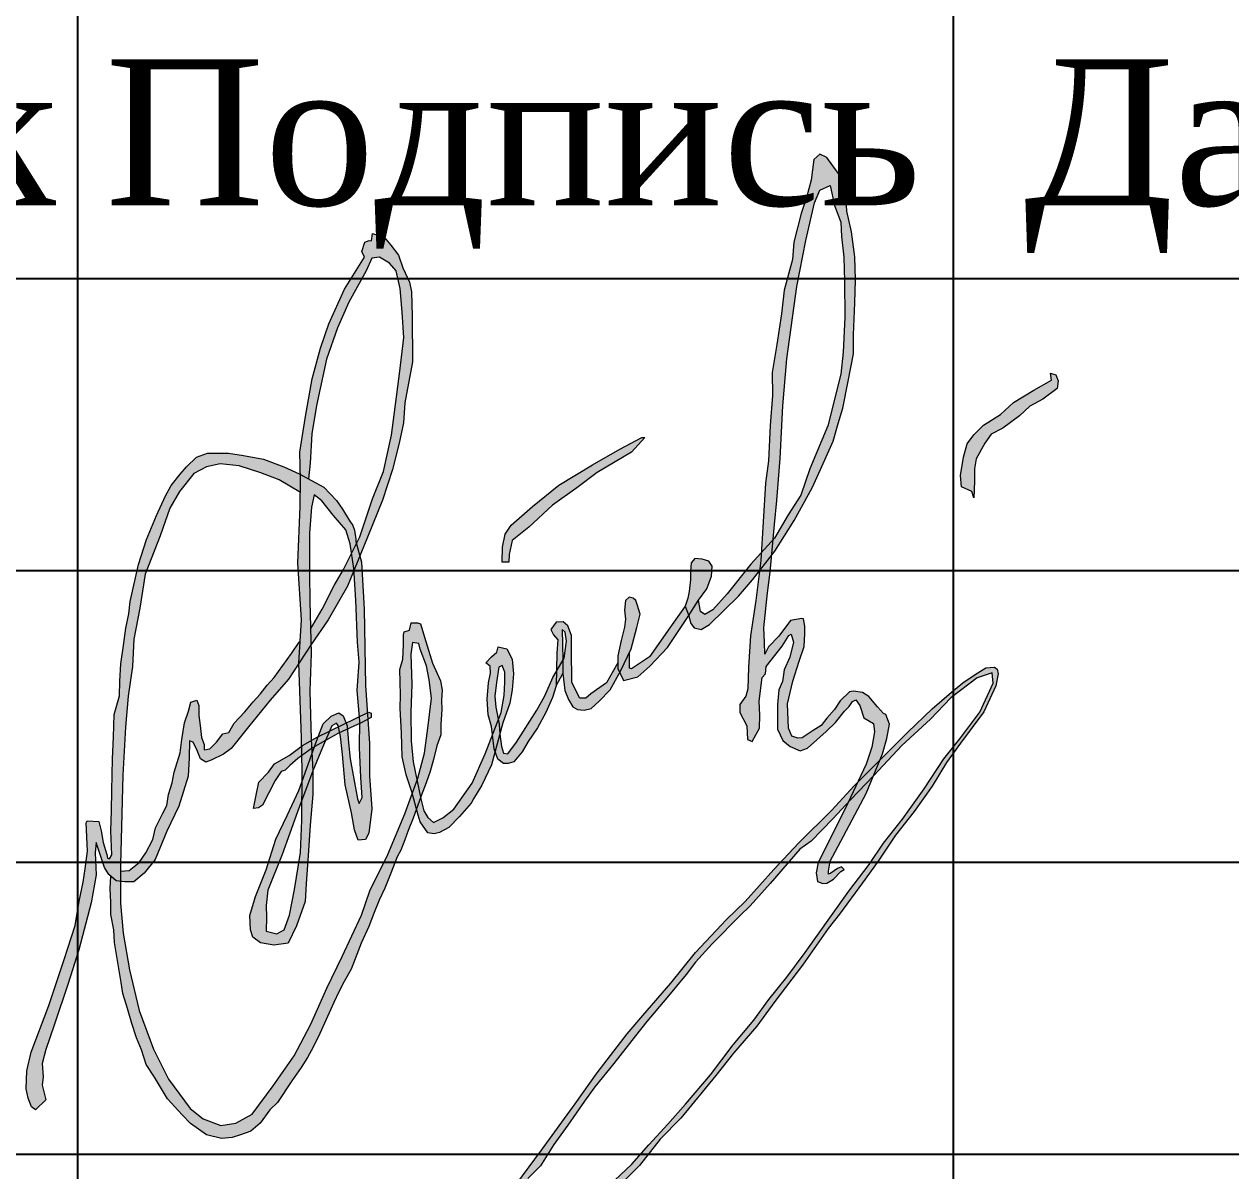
# Model space of a CAD drawing. Header units: millimetres. Extents: x 41890028 to 44740435, y 21258419 to 23626306.
# Drawn here: x 42896714 to 42907049, y 21268277 to 21278097 of the extents above; entities that cross this region are included whole.
import ezdxf
from ezdxf.enums import TextEntityAlignment as Align

# ---------------------------------------------------------------- set-up
doc = ezdxf.new("R2010")
doc.units = ezdxf.units.MM
doc.layers.add('ГЛ_Штамп', color=7, linetype='Continuous')
doc.layers.add('ГЛ_Штамп_Текст', color=7, linetype='Continuous')
doc.styles.add('ГеологияШтамп', font='times.ttf')

# ---------------------------------------------------------------- blocks, each defined once
blk = doc.blocks.new('ГЛ_форма3')
at = {"layer": 'ГЛ_Штамп'}
for p, q in [((-145, 55), (-145, 0)), ((-130, 55), (-130, 0)), ((-185, 30), (0, 30)), ((-185, 25), (-120, 25)), ((-185, 20), (-120, 20)), ((-185, 15), (-120, 15))]:
    blk.add_line(p, q, dxfattribs=at)
at = {"layer": 'ГЛ_Штамп_Текст', "style": 'ГеологияШтамп', "oblique": 0.8}
blk.add_text('№док', height=2.5, dxfattribs=at).set_placement((-149.993, 32.5), align=Align.MIDDLE_CENTER)
at = {"layer": 'ГЛ_Штамп_Текст', "style": 'ГеологияШтамп'}
for s, p in [('Подпись', (-137.537, 32.5)), ('Дата', (-125, 32.5))]:
    blk.add_text(s, height=2.5, dxfattribs=at).set_placement(p, align=Align.MIDDLE_CENTER)
at = {"layer": 'ГЛ_Штамп_Текст', "style": 'ГеологияШтамп', "flags": 8}
for tag, height, p in [('Проект', 4, (-60, 50)), ('НаимПроекта1', 3, (-60, 41)), ('НаимПроекта2', 3, (-60, 35)), ('Альбом1', 2.8, (-85.109, 27.5)), ('Альбом2', 2.8, (-85.109, 22.5)), ('СТ', 3, (-42.5, 20.252)), ('Лист', 3, (-27.5, 20.252)), ('Лис-в', 3, (-10, 20.252)), ('Альбом3', 2.8, (-85.109, 17.5)), ('НаимЛист1', 2.8, (-85.109, 12.5)), ('НаимЛист2', 2.8, (-85.109, 7.5)), ('НаимЛист3', 2.8, (-85.109, 2.5))]:
    blk.add_attdef(tag, text='', height=height, dxfattribs=at).set_placement(p, align=Align.MIDDLE_CENTER)
at = {"layer": 'ГЛ_Штамп_Текст', "style": 'ГеологияШтамп', "width": 0.9, "flags": 8}
for tag, p in [('Надпись1', (-184.365, 22.5)), ('ФИО_1', (-164.87, 22.5)), ('Надпись2', (-184.365, 17.5)), ('ФИО_2', (-164.87, 17.5)), ('Надпись3', (-184.365, 12.5)), ('ФИО_3', (-164.87, 12.5)), ('Надпись4', (-184.365, 7.5)), ('ФИО_4', (-164.87, 7.5)), ('Надпись5', (-184.365, 2.5)), ('ФИО_5', (-164.87, 2.5))]:
    blk.add_attdef(tag, text='', height=2.5, dxfattribs=at).set_placement(p, align=Align.MIDDLE_LEFT)

msp = doc.modelspace()

# ---------------------------------------------------------------- hatches: boundary and pattern name
at = {"lineweight": 0, "ltscale": 10}
h = msp.add_hatch(color=164, dxfattribs=at)
h.dxf.hatch_style = 1
h.paths.add_polyline_path([(42897090.08, 21269883.032), (42897183.35, 21270171.263), (42897288.466, 21270571.554), (42897332.192, 21270813.203), (42897323.448, 21270999.534), (42897332.192, 21271089.79), (42897372.997, 21270961.687), (42897402.144, 21270874.343), (42897440.035, 21270816.115), (42897501.244, 21270760.799), (42897539.287, 21270756.414), (42897539.316, 21270904.673), (42897545.338, 21271115.272), (42897560.507, 21271664.539), (42897581.593, 21272076.708), (42897605.688, 21272341.458), (42897641.937, 21272595.762), (42897653.987, 21272830.427), (42897705.19, 21273095.178), (42897751.597, 21273385.886), (42897877.782, 21273715.102), (42897960.848, 21273950.799), (42898045, 21274094.893), (42898168.223, 21274247.993), (42898276.417, 21274305.031), (42898393.629, 21274332.049), (42898555.917, 21274314.036), (42898742.253, 21274253.998), (42898898.53, 21274193.957), (42899080.787, 21274085.711), (42899082.185, 21274196.011), (42899081.17, 21274237.942), (42899068.067, 21274244.9), (42898937.806, 21274306.126), (42898764.794, 21274370.63), (42898592.056, 21274404.485), (42898463.05, 21274424.141), (42898283.519, 21274421.835), (42898190.594, 21274390.167), (42898104.228, 21274306.08), (42898050.607, 21274243.384), (42897973.844, 21274147.54), (42897924.995, 21274056.927), (42897848.092, 21273888.968), (42897762.608, 21273685.084), (42897692.696, 21273468.38), (42897621.611, 21273153.151), (42897609.689, 21273047.066), (42897583.638, 21272924.193), (42897565.215, 21272775.888), (42897541.366, 21272618.43), (42897533.773, 21272469.744), (42897530.519, 21272346.339), (42897484.614, 21272186.437), (42897479.433, 21271991.668), (42897471.554, 21271805.735), (42897464.725, 21271532.204), (42897461.279, 21271363.655), (42897456.057, 21271189.429), (42897464.667, 21270984.766), (42897444.001, 21270948.651), (42897426.782, 21270955.528), (42897421.618, 21270986.488), (42897390.626, 21271087.958), (42897373.406, 21271189.429), (42897352.747, 21271268.544), (42897254.599, 21271275.424), (42897244.272, 21271256.504), (42897256.959, 21271016.081), (42897237.771, 21270862.727), (42897218.577, 21270750.449), (42897185.552, 21270585.378), (42897149.91, 21270377.254), (42897056.57, 21270088.63), (42896924.772, 21269693.129), (42896773.985, 21269293.315), (42896738.349, 21269134.484), (42896730.119, 21268978.393), (42896749.312, 21268898.977), (42896776.73, 21268825.037), (42896812.367, 21268800.392), (42896900.099, 21268885.285), (42896868.207, 21269010.764), (42896876.951, 21269083.55), (42896868.207, 21269197.095), (42896900.269, 21269316.465), (42896970.572, 21269524.927)])
h.paths.add_polyline_path([(42897617.563, 21269997.58), (42897563.346, 21270313.477), (42897539.252, 21270569.203), (42897539.287, 21270756.414), (42897501.244, 21270760.799), (42897455.646, 21270802.007), (42897449.895, 21270694.718), (42897455.684, 21270575.243), (42897455.684, 21270473.109), (42897480.783, 21270340.948), (42897488.499, 21270233.034), (42897507.792, 21270113.559), (42897544.514, 21269891.049), (42897558.019, 21269794.696), (42897600.466, 21269667.511), (42897635.191, 21269538.4), (42897675.932, 21269416.106), (42897718.374, 21269313.975), (42897758.887, 21269188.717), (42897830.271, 21269080.803), (42897942.91, 21268893.457), (42898068.311, 21268756.636), (42898137.762, 21268681.482), (42898274.74, 21268585.131), (42898403.997, 21268554.298), (42898496.601, 21268562.005), (42898567.985, 21268587.058), (42898654.801, 21268615.962), (42898735.828, 21268685.336), (42898816.855, 21268800.959), (42898882.45, 21268862.624), (42899006.263, 21269048.582), (42899085.363, 21269162.279), (42899139.381, 21269248.994), (42899189.538, 21269335.711), (42899247.417, 21269453.261), (42899367.24, 21269718.569), (42899407.76, 21269809.139), (42899455.989, 21269897.783), (42899515.796, 21270003.771), (42899548.594, 21270092.415), (42899600.684, 21270227.306), (42899664.656, 21270371.212), (42899710.958, 21270488.762), (42899753.399, 21270594.75), (42899803.562, 21270696.881), (42899855.652, 21270827.921), (42899907.941, 21270967.742), (42899938.806, 21271023.626), (42899973.537, 21271112.27), (42900002.473, 21271191.277), (42900046.848, 21271297.265), (42900074.4, 21271373.869), (42900038.773, 21271509.793), (42899974.769, 21271335.276), (42899829.852, 21270987.458), (42899673.23, 21270674.568), (42899603.955, 21270466.981), (42899437.964, 21270113.356), (42899305.436, 21269842.589), (42899169.894, 21269532.708), (42899027.618, 21269263.168), (42898846.901, 21269004.435), (42898666.179, 21268763.752), (42898527.629, 21268685.529), (42898398.115, 21268664.47), (42898247.515, 21268721.632), (42898136.074, 21268811.888), (42897949.002, 21269063.078), (42897822.496, 21269318.804), (42897699.005, 21269649.743)])
h.paths.add_polyline_path([(42898119.573, 21271656.307), (42898128.317, 21271813.524), (42898131.231, 21271959.094), (42898160.378, 21271947.449), (42898195.354, 21271877.575), (42898224.501, 21271804.789), (42898271.136, 21271775.675), (42898314.857, 21271793.142), (42898422.706, 21271845.549), (42898487.343, 21271893.402), (42898635.998, 21272079.732), (42898819.629, 21272306.823), (42898977.023, 21272487.333), (42899067.853, 21272626.009), (42899078.134, 21272813.566), (42899070.269, 21272804.286), (42899003.956, 21272706.874), (42898855.137, 21272503.336), (42898794.671, 21272435.15), (42898734.21, 21272359.168), (42898675.694, 21272292.928), (42898603.528, 21272207.205), (42898511.858, 21272111.743), (42898466.993, 21272031.865), (42898416.281, 21272020.176), (42898361.673, 21271948.091), (42898303.157, 21271891.594), (42898254.396, 21271883.801), (42898254.396, 21271928.611), (42898232.942, 21271989.004), (42898221.236, 21272092.261), (42898211.487, 21272176.036), (42898211.487, 21272263.704), (42898191.978, 21272306.566), (42898141.266, 21272290.98), (42898121.687, 21272212.539), (42898088.527, 21272115.13), (42898065.122, 21271970.959), (42898049.521, 21271856.015), (42897999.591, 21271692.105), (42897982.518, 21271599.519), (42897949.592, 21271500.843), (42897935.848, 21271405.532), (42897900.813, 21271341.381), (42897838.536, 21271215.024), (42897817.128, 21271115.88), (42897756.796, 21270999.243), (42897698.409, 21270917.595), (42897612.06, 21270849.543), (42897539.304, 21270843.339), (42897539.287, 21270756.414), (42897577.032, 21270752.064), (42897652.813, 21270752.064), (42897743.169, 21270827.762), (42897836.439, 21270944.218), (42897935.941, 21271187.567), (42898037.955, 21271400.102)], flags=17)
h.paths.add_polyline_path([(42899158.983, 21273382.7), (42899158.983, 21273596.023), (42899158.983, 21273738.24), (42899173.814, 21273960.452), (42899197.54, 21274067.112), (42899262.796, 21274013.782), (42899360.681, 21273892.306), (42899470.434, 21273767.866), (42899506.024, 21273646.391), (42899518.726, 21273564.512), (42899560.556, 21273647.186), (42899555.247, 21273667.001), (42899554.137, 21273688.069), (42899541.929, 21273763.474), (42899529.715, 21273804.501), (42899498.547, 21273849.242), (42899440.82, 21273944.606), (42899387.883, 21274016.491), (42899281.593, 21274131.506), (42899081.17, 21274237.942), (42899082.185, 21274196.011), (42899079.27, 21273966.008), (42899058.938, 21273481.288), (42899088.084, 21272995.081), (42899067.853, 21272626.009), (42899169.373, 21272781.007), (42899161.945, 21273154.563)])
h.paths.add_polyline_path([(42899855.197, 21276202.863), (42899796.903, 21276272.737), (42899697.804, 21276304.763), (42899689.059, 21276240.712), (42899668.657, 21276243.621), (42899630.766, 21276229.065), (42899607.448, 21276150.456), (42899627.851, 21276100.963), (42899458.793, 21275827.288), (42899324.332, 21275531.856), (42899251.465, 21275322.232), (42899181.512, 21275060.204), (42899123.148, 21274736.08), (42899076.513, 21274430.379), (42899081.17, 21274237.942), (42899148.44, 21274202.218), (42899163.89, 21274336.735), (42899178.919, 21274588.9), (42899217.99, 21274832.059), (42899302.323, 21275226.732), (42899398.496, 21275496.911), (42899494.669, 21275716.054), (42899641.934, 21275983.229), (42899693.026, 21276094.3), (42899756.138, 21276100.305), (42899843.298, 21276049.271), (42899900.401, 21275983.229), (42899933.455, 21275833.13), (42899951.352, 21275630.935), (42899966.381, 21275414.794), (42899930.319, 21275126.606), (42899885.097, 21274773.604), (42899861.055, 21274578.477), (42899791.932, 21274266.274), (42899698.761, 21274032.119), (42899590.351, 21273706.076), (42899560.556, 21273647.186), (42899588.587, 21273542.576), (42899653.879, 21273704.902), (42899782.125, 21274019.335), (42899869.566, 21274284.275), (42899925.091, 21274509.907), (42899962.982, 21274681.679), (42899974.641, 21274853.454), (42900038.828, 21275204.243), (42900035.913, 21275597.285), (42900030.084, 21275803.997), (42900015.51, 21275888.428), (42899957.217, 21276010.709), (42899919.326, 21276118.43)])
h.paths.add_polyline_path([(42899539.503, 21273420.546), (42899538.658, 21273436.03), (42899518.726, 21273564.512), (42899449.097, 21273426.892), (42899367.953, 21273288.801), (42899265.77, 21273087.671), (42899166.682, 21272916.322), (42899169.373, 21272781.007), (42899172.646, 21272786.003), (42899318.386, 21272995.627), (42899484.523, 21273283.857)], flags=17)
h.paths.add_polyline_path([(42899560.556, 21273647.186), (42899518.726, 21273564.512), (42899538.658, 21273436.03), (42899539.503, 21273420.546), (42899588.587, 21273542.576)])
h.paths.add_polyline_path([(42899627.162, 21273086.283), (42899603.137, 21273488.273), (42899588.587, 21273542.576), (42899539.503, 21273420.546), (42899553.442, 21273165.124), (42899568.167, 21272805.581), (42899583.003, 21272633.737), (42899565.206, 21272390.786), (42899585.442, 21272167.016), (42899653.526, 21272200.049), (42899638.096, 21272433.659)])
h.paths.add_polyline_path([(42899161.915, 21272388.711), (42899170.811, 21272708.698), (42899169.373, 21272781.007), (42899067.853, 21272626.009), (42899067.734, 21272623.851), (42899088.254, 21271987.783), (42899089.744, 21271913.357), (42899096.788, 21271918.633), (42899171.432, 21271961.505), (42899170.782, 21271972.638)])
h.paths.add_polyline_path([(42899057.588, 21271808.912), (42899091.342, 21271833.53), (42899089.744, 21271913.357), (42898982.764, 21271833.216), (42898859.238, 21271763.616), (42898805.395, 21271690.851), (42898723.531, 21271604.699), (42898704.041, 21271507.358), (42898678.702, 21271380.81), (42898721.324, 21271384.9), (42898755.144, 21271408.744), (42898864.641, 21271620.154), (42898916.357, 21271697.645), (42898950.177, 21271709.566), (42898989.961, 21271749.305)])
h.paths.add_polyline_path([(42899175.326, 21271894.782), (42899171.432, 21271961.505), (42899096.788, 21271918.633), (42899089.744, 21271913.357), (42899091.342, 21271833.53)])
h.paths.add_polyline_path([(42899218.054, 21271957.517), (42899232.632, 21271995.838), (42899223.48, 21271991.398), (42899171.432, 21271961.505), (42899175.326, 21271894.782), (42899182.908, 21271900.312), (42899201.151, 21271910.562)])
h.paths.add_polyline_path([(42899330.575, 21272043.359), (42899232.632, 21271995.838), (42899218.054, 21271957.517), (42899201.151, 21271910.562), (42899296.317, 21271964.031)])
h.paths.add_polyline_path([(42899350.155, 21272088.698), (42899388.35, 21272112.313), (42899404.717, 21272092.332), (42899406.966, 21272080.423), (42899470.251, 21272111.128), (42899446.451, 21272173.803), (42899407.888, 21272200.468), (42899342.632, 21272170.839), (42899274.408, 21272105.658), (42899232.632, 21271995.838), (42899330.575, 21272043.359)])
h.paths.add_polyline_path([(42899479.079, 21272087.88), (42899470.251, 21272111.128), (42899406.966, 21272080.423), (42899416.432, 21272030.3), (42899481.403, 21272059.437)])
h.paths.add_polyline_path([(42899588.616, 21272107.518), (42899588.897, 21272128.808), (42899585.442, 21272167.016), (42899470.251, 21272111.128), (42899479.079, 21272087.88), (42899481.403, 21272059.437)])
h.paths.add_polyline_path([(42899653.526, 21272200.049), (42899585.442, 21272167.016), (42899588.897, 21272128.808), (42899588.616, 21272107.518), (42899600.643, 21272112.912), (42899657.283, 21272143.172)])
h.paths.add_polyline_path([(42899686.18, 21272196.362), (42899662.307, 21272204.31), (42899653.526, 21272200.049), (42899657.283, 21272143.172), (42899686.18, 21272158.611)])
h.paths.add_polyline_path([(42899416.432, 21272030.3), (42899406.966, 21272080.423), (42899330.575, 21272043.359), (42899296.317, 21271964.031), (42899405.698, 21272025.486)])
h.paths.add_polyline_path([(42899178.136, 21271846.626), (42899175.326, 21271894.782), (42899091.342, 21271833.53), (42899094.083, 21271696.638), (42899093.488, 21271611.478)])
h.paths.add_polyline_path([(42899186.483, 21271703.594), (42899178.136, 21271846.626), (42899093.488, 21271611.478), (42899092.361, 21271450.197)])
h.paths.add_polyline_path([(42899270.139, 21271903.412), (42899296.317, 21271964.031), (42899201.151, 21271910.562), (42899178.136, 21271846.626), (42899186.483, 21271703.594)])
h.paths.add_polyline_path([(42899690.981, 21271378.583), (42899670.818, 21271660.278), (42899670.876, 21271937.36), (42899657.283, 21272143.172), (42899600.643, 21272112.912), (42899588.616, 21272107.518), (42899585.93, 21271903.634), (42899597.799, 21271645.87), (42899609.662, 21271474.026), (42899582.968, 21271423.658), (42899568.132, 21271462.174), (42899505.773, 21271806.413), (42899490.942, 21271942.704), (42899481.403, 21272059.437), (42899416.432, 21272030.3), (42899422.9, 21271996.055), (42899440.703, 21271844.083), (42899463.717, 21271582.598), (42899518.378, 21271344.101), (42899544.265, 21271197.556), (42899575.912, 21271108.478), (42899636.321, 21271114.225), (42899665.088, 21271168.821)])
h.paths.add_polyline_path([(42899128.283, 21270734.088), (42899146.039, 21270976.51), (42899163.802, 21271236.669), (42899187.073, 21271500.707), (42899186.483, 21271703.594), (42899092.361, 21271450.197), (42899091.145, 21271276.132), (42899079.486, 21271002.457), (42899029.931, 21270688.024), (42898986.211, 21270466.757), (42898939.576, 21270341.566), (42898878.367, 21270306.629), (42898788.006, 21270329.919), (42898790.921, 21270449.287), (42898788.006, 21270548.275), (42898799.67, 21270682.201), (42898925.072, 21270986.094), (42899056.233, 21271352.932), (42899092.361, 21271450.197), (42899093.488, 21271611.478), (42899066.11, 21271535.423), (42898965.481, 21271319.609), (42898870.768, 21271118.577), (42898787.796, 21270853.995), (42898696.044, 21270626.355), (42898645.729, 21270463.757), (42898651.646, 21270342.546), (42898672.365, 21270277.507), (42898737.481, 21270230.206), (42898852.912, 21270209.512), (42898974.26, 21270227.249), (42899045.293, 21270375.068), (42899119.404, 21270583.315)])
h.paths.add_polyline_path([(42900282.342, 21272098.826), (42900291.991, 21272227.937), (42900288.13, 21272308.874), (42900293.919, 21272393.662), (42900278.487, 21272472.672), (42900210.73, 21272626.018), (42900152.851, 21272811.013), (42900108.483, 21272961.321), (42900081.474, 21272969.031), (42900029.383, 21272969.031), (42900013.951, 21272907.364), (42899967.649, 21272891.95), (42899961.86, 21272866.897), (42899961.849, 21272781.379), (42899956.06, 21272659.975), (42899930.984, 21272569.405), (42899936.767, 21272352.713), (42899934.84, 21272239.018), (42899944.53, 21272024.432), (42899950.318, 21271822.094), (42899985.043, 21271669.857), (42900035.206, 21271523.402), (42900038.773, 21271509.793), (42900078.719, 21271618.711), (42900044.646, 21271779.605), (42900029.547, 21271958.712), (42900025.855, 21272204.787), (42900035.288, 21272442.342), (42900025.855, 21272702.52), (42900040.954, 21272802.443), (42900093.804, 21272793.016), (42900104.528, 21272744.661), (42900158.745, 21272603.259), (42900182.839, 21272482.916), (42900203.926, 21272326.472), (42900170.544, 21272069.359), (42900143.435, 21271852.744), (42900086.211, 21271639.138), (42900078.719, 21271618.711), (42900109.755, 21271472.164), (42900124.102, 21271512.051), (42900147.25, 21271577.569), (42900189.697, 21271687.41), (42900220.561, 21271799.178), (42900247.617, 21271915.758), (42900282.342, 21272012.109)])
h.paths.add_polyline_path([(42900078.719, 21271618.711), (42900038.773, 21271509.793), (42900074.4, 21271373.869), (42900109.755, 21271472.164)])
h.paths.add_polyline_path([(42900442.422, 21271310.619), (42900541.107, 21271427.289), (42900562.333, 21271463.903), (42900633.711, 21271581.453), (42900716.671, 21271752.959), (42900747.884, 21271868.926), (42900740.269, 21271890.316), (42900725.425, 21272012.659), (42900661.905, 21271849.67), (42900552.193, 21271598.368), (42900395.185, 21271373.521), (42900298.714, 21271301.719), (42900221.157, 21271260.153), (42900171.975, 21271303.61), (42900136.029, 21271360.293), (42900111.438, 21271464.215), (42900109.755, 21271472.164), (42900074.4, 21271373.869), (42900087.443, 21271324.109), (42900104.803, 21271266.298), (42900170.398, 21271171.871), (42900224.416, 21271164.164), (42900272.651, 21271173.8), (42900349.818, 21271216.194)])
h.paths.add_polyline_path([(42900782.418, 21272103.874), (42900775.211, 21272140.411), (42900725.425, 21272012.659), (42900740.269, 21271890.316), (42900747.884, 21271868.926), (42900788.022, 21272018.056)])
h.paths.add_polyline_path([(42900892.575, 21272659.901), (42900848.2, 21272748.545), (42900772.962, 21272765.889), (42900761.385, 21272719.641), (42900717.01, 21272679.172), (42900666.853, 21272629.07), (42900705.439, 21272598.237), (42900709.294, 21272538.5), (42900691.934, 21272457.563), (42900680.463, 21272316.192), (42900688.179, 21272181.298), (42900717.121, 21272081.094), (42900725.425, 21272012.659), (42900775.211, 21272140.411), (42900753.879, 21272248.555), (42900744.381, 21272341.546), (42900759.58, 21272459.206), (42900780.479, 21272590.151), (42900807.079, 21272603.436), (42900829.877, 21272548.401), (42900829.877, 21272461.104), (42900824.17, 21272346.899), (42900799.474, 21272202.669), (42900775.211, 21272140.411), (42900782.418, 21272103.874), (42900788.022, 21272018.056), (42900813.475, 21272112.623), (42900873.282, 21272282.202), (42900892.575, 21272397.825), (42900904.146, 21272534.644)])
h.paths.add_polyline_path([(42901110.89, 21272070.151), (42901182.274, 21272201.189), (42901240.147, 21272332.227), (42901269.089, 21272430.507), (42901272.55, 21272556.201), (42901240.503, 21272503.171), (42901173.804, 21272344.889), (42901103.507, 21272221.534), (42900930.612, 21271948.258), (42900856.518, 21271847.676), (42900820.42, 21271853.368), (42900801.419, 21271912.2), (42900787.96, 21272017.824), (42900747.884, 21271868.926), (42900771.139, 21271803.599), (42900819.369, 21271765.058), (42900857.955, 21271766.985), (42900908.112, 21271780.475), (42900979.496, 21271865.265), (42901029.659, 21271953.909)])
h.paths.add_polyline_path([(42901321.98, 21272913.605), (42901346.735, 21272888.879), (42901360.064, 21272812.804), (42901339.118, 21272666.357), (42901327.693, 21272647.451), (42901327.693, 21272535.125), (42901344.831, 21272390.579), (42901377.196, 21272312.601), (42901414.17, 21272251.996), (42901452.353, 21272229.351), (42901509.63, 21272223.392), (42901570.482, 21272237.693), (42901639.693, 21272298.479), (42901732.764, 21272397.403), (42901815.882, 21272544.56), (42901799.697, 21272579.587), (42901799.697, 21272629.028), (42901701.778, 21272457.804), (42901645.826, 21272415.41), (42901566.727, 21272361.453), (42901524.285, 21272324.839), (42901474.122, 21272324.839), (42901441.325, 21272384.576), (42901404.672, 21272461.657), (42901402.745, 21272744.933), (42901402.201, 21272862.829), (42901371.331, 21272945.693), (42901330.818, 21272978.453), (42901269.084, 21272976.526), (42901224.709, 21272912.932), (42901247.863, 21272866.685), (42901284.516, 21272824.288), (42901276.8, 21272710.594), (42901272.55, 21272556.201), (42901327.693, 21272647.451), (42901327.693, 21272656.847)])
h.paths.add_polyline_path([(42901961.886, 21272929.816), (42901988.626, 21273044.464), (42901965.723, 21273118.8), (42901952.371, 21273162.639), (42901929.468, 21273181.7), (42901895.111, 21273189.531), (42901864.574, 21273160.939), (42901855.035, 21273078.977), (42901864.574, 21273000.83), (42901855.035, 21272932.21), (42901826.414, 21272819.753), (42901799.697, 21272688.233), (42901799.697, 21272579.587), (42901815.882, 21272544.56), (42901822.442, 21272556.175), (42901912.272, 21272748.741)])
h.paths.add_polyline_path([(42902072.662, 21272600.054), (42902225.324, 21272760.163), (42902395.357, 21273016.03), (42902404.932, 21273031.279), (42902403.137, 21273037.472), (42902374.51, 21273113.714), (42902231.019, 21272907.159), (42902144.816, 21272784.157), (42902070.933, 21272679.606), (42901993.965, 21272627.33), (42901917.003, 21272575.054), (42901898.534, 21272581.204), (42901898.567, 21272719.362), (42901822.442, 21272556.175), (42901815.882, 21272544.56), (42901847.489, 21272476.161), (42901969.619, 21272508.563)])
h.paths.add_polyline_path([(42902601.593, 21273369.127), (42902605.407, 21273454.9), (42902576.786, 21273496.834), (42902521.448, 21273513.989), (42902458.475, 21273519.707), (42902426.034, 21273485.397), (42902422.22, 21273411.061), (42902420.31, 21273340.535), (42902408.861, 21273237.607), (42902397.407, 21273180.426), (42902374.51, 21273113.714), (42902403.137, 21273037.472), (42902404.932, 21273031.279), (42902489.007, 21273165.179), (42902559.613, 21273260.481)])
h.paths.add_polyline_path([(42902830.58, 21273199.487), (42902950.801, 21273338.63), (42903013.635, 21273418.259), (42903024.602, 21273503.475), (42903028.692, 21273573.569), (42902937.617, 21273473.724), (42902736.2, 21273218.561), (42902613.386, 21273081.166), (42902544.608, 21273041.91), (42902505.309, 21273066.443), (42902489.007, 21273165.179), (42902404.932, 21273031.279), (42902424.124, 21272965.041), (42902452.751, 21272926.918), (42902511.903, 21272913.576), (42902584.42, 21272955.51)])
h.paths.add_polyline_path([(42903129.609, 21273684.205), (42903028.692, 21273573.569), (42903024.602, 21273503.475), (42903013.635, 21273418.259), (42903117.531, 21273549.925)])
h.paths.add_polyline_path([(42903640.747, 21276882.765), (42903587.155, 21276953.81), (42903528.003, 21276982.402), (42903476.479, 21276936.655), (42903455.486, 21276761.296), (42903415.416, 21276612.624), (42903367.706, 21276475.386), (42903306.504, 21276230.565), (42903293.145, 21276081.893), (42903224.326, 21275819.69), (42903199.519, 21275617.648), (42903160.834, 21275352.565), (42903121.161, 21275114.8), (42903124.216, 21274916.663), (42903102.89, 21274659.233), (42903087.628, 21274357.457), (42903063.218, 21274165.416), (42903028.692, 21273573.569), (42903129.609, 21273684.205), (42903141.067, 21273811.603), (42903159.455, 21274016.731), (42903189.788, 21274377.557), (42903212.714, 21274828.208), (42903247.1, 21275230.581), (42903330.779, 21275850.588), (42903409.382, 21276243.149), (42903483.038, 21276567.876), (42903527.249, 21276675.831), (42903615.677, 21276715.087), (42903654.981, 21276543.343), (42903709.017, 21276401.04), (42903713.929, 21276278.365), (42903733.579, 21276101.714), (42903738.491, 21275895.62), (42903743.403, 21275586.478), (42903728.666, 21275287.152), (42903709.017, 21275100.685), (42903595.905, 21274656.311), (42903443.617, 21274288.286), (42903365.014, 21274062.564), (42903256.936, 21273895.726), (42903139.035, 21273694.539), (42903129.609, 21273684.205), (42903117.531, 21273549.925), (42903143.766, 21273583.172), (42903308.104, 21273846.807), (42903462.851, 21274125.681), (42903533.458, 21274281.979), (42903642.47, 21274524.923), (42903684.449, 21274677.411), (42903724.525, 21274808.928), (42903770.36, 21275038.272), (42903816.189, 21275273.257), (42903818.093, 21275435.273), (42903829.617, 21275710.47), (42903835.312, 21275907.414), (42903827.678, 21276103.738), (42903799.034, 21276319.796), (42903758.958, 21276495.155), (42903751.429, 21276644.506), (42903711.353, 21276787.46)])
h.paths.add_polyline_path([(42904942.193, 21274509.647), (42904996.871, 21274586.747), (42905096.572, 21274638.145), (42905238.084, 21274744.159), (42905328.135, 21274824.471), (42905437.486, 21274885.508), (42905559.698, 21274975.459), (42905569.348, 21275042.92), (42905550.055, 21275094.321), (42905505.026, 21275107.172), (42905511.457, 21275049.347), (42905360.296, 21274962.608), (42905186.332, 21274855.688), (42905076.981, 21274752.887), (42904929.039, 21274662.938), (42904848.637, 21274579.412), (42904790.746, 21274502.312), (42904758.579, 21274389.874), (42904732.85, 21274232.462), (42904742.499, 21274136.087), (42904829.338, 21274094.325), (42904848.637, 21274039.712), (42904852.142, 21274181.972), (42904852.142, 21274287.983), (42904868.222, 21274374.722)])
h.paths.add_polyline_path([(42901448.03, 21274125.134), (42901620.943, 21274256.273), (42901915.537, 21274432.189), (42902030.816, 21274556.929), (42902005.197, 21274556.929), (42901816.274, 21274457.776), (42901582.001, 21274322.425), (42901293.809, 21274149.706), (42901066.457, 21273967.393), (42900883.936, 21273807.47), (42900832.698, 21273730.707), (42900810.286, 21273618.76), (42900807.085, 21273490.82), (42900865.239, 21273488.638), (42900868.44, 21273555.806), (42900894.058, 21273674.15), (42901034.951, 21273789.295), (42901239.89, 21273978.005)])
h.paths.add_polyline_path([(42903070.309, 21272596.668), (42903205.412, 21272771.796), (42903263.648, 21272860.583), (42903282.041, 21272872.83), (42903303.496, 21272805.474), (42903272.842, 21272676.887), (42903223.8, 21272566.667), (42903208.473, 21272468.697), (42903177.825, 21272395.217), (42903165.565, 21272269.692), (42903165.565, 21272058.44), (42903211.779, 21271962.616), (42903273.081, 21271910.566), (42903358.904, 21271873.829), (42903423.272, 21271898.321), (42903582.657, 21272039.155), (42903662.353, 21272115.695), (42903738.982, 21272213.667), (42903778.823, 21272253.469), (42903809.477, 21272296.331), (42903837.065, 21272311.64), (42903870.779, 21272262.653), (42903904.494, 21272155.497), (42903987.256, 21272109.573), (42903996.45, 21272036.093), (42903974.995, 21271904.445), (42903925.954, 21271760.549), (42903769.525, 21271425.777), (42903653.048, 21271196.156), (42903515.03, 21270916.482), (42903496.636, 21270830.757), (42903508.896, 21270754.217), (42903554.877, 21270738.908), (42903588.592, 21270741.97), (42903646.827, 21270775.648), (42903708.129, 21270839.942), (42903735.716, 21270858.311), (42903714.262, 21270879.742), (42903680.542, 21270867.497), (42903622.306, 21270827.695), (42903603.919, 21270818.512), (42903603.919, 21270843.004), (42903616.179, 21270928.729), (42903708.129, 21271100.18), (42903926.082, 21271508.207), (42904064.013, 21271848.046), (42904100.952, 21271980.703), (42904125.473, 21272103.168), (42904094.825, 21272185.832), (42904073.371, 21272195.017), (42904021.263, 21272250.126), (42903947.7, 21272338.913), (42903892.526, 21272372.591), (42903815.897, 21272384.836), (42903782.182, 21272378.713), (42903702.487, 21272302.173), (42903653.445, 21272228.695), (42903589.082, 21272155.215), (42903540.035, 21272090.921), (42903472.606, 21272048.059), (42903377.589, 21271986.827), (42903340.802, 21271983.765), (42903288.7, 21271999.072), (42903261.113, 21272069.49), (42903251.919, 21272277.68), (42903297.614, 21272471.568), (42903352.788, 21272643.021), (42903395.697, 21272768.545), (42903398.763, 21272878.763), (42903398.763, 21272943.058), (42903389.569, 21273004.29), (42903374.242, 21273007.352), (42903276.159, 21272988.983), (42903178.076, 21272857.332), (42903089.187, 21272765.483), (42903058.539, 21272701.191), (42903055.472, 21272805.285), (42903049.339, 21272927.751), (42903079.836, 21273225.873), (42903104.356, 21273403.447), (42903117.531, 21273549.925), (42903013.635, 21273418.259), (42902980.684, 21273162.232), (42902935.357, 21272858.298), (42902916.952, 21272591.319), (42902910.824, 21272404.562), (42902895.498, 21272343.329), (42902843.389, 21272269.849), (42902843.389, 21272202.495), (42902904.691, 21272089.216), (42902907.857, 21271972.099), (42902947.705, 21271953.728), (42903012.068, 21272067.008), (42903015.134, 21272180.29), (42903009.007, 21272299.691), (42903033.528, 21272501.76), (42903064.176, 21272532.376)])
at = {"lineweight": 20, "true_color": 0x22346e}
h = msp.add_hatch(color=159, dxfattribs=at)
h.dxf.hatch_style = 1
h.paths.add_polyline_path([(42901265.578, 21267579.537), (42901466.917, 21267767.057), (42901704.351, 21268040.613), (42901984.745, 21268321.891), (42902160.626, 21268548.833), (42902337.259, 21268728.95), (42902636.627, 21269094.011), (42902789.791, 21269283.998), (42902987.655, 21269516.824), (42903142.056, 21269727.782), (42903379.436, 21270038.218), (42903599.571, 21270351.294), (42903695.917, 21270474.663), (42903892.583, 21270743.193), (42904027.22, 21270930.713), (42904176.905, 21271151.071), (42904335.011, 21271353.393), (42904489.514, 21271572.313), (42904613.247, 21271775.402), (42904733.062, 21271940.716), (42904931.72, 21272208.843), (42905035.023, 21272431.492), (42905057.139, 21272533.344), (42905048.54, 21272573.839), (42905025.196, 21272591.019), (42904951.476, 21272584.883), (42904860.163, 21272528.299), (42904754.292, 21272455.846), (42904656.26, 21272377.519), (42904491.571, 21272232.613), (42904281.785, 21272032.879), (42904000.699, 21271751.19), (42903818.36, 21271571.038), (42903632.104, 21271365.428), (42903347.169, 21271082.015), (42903135.424, 21270858.783), (42902888.387, 21270584.638), (42902729.07, 21270430.56), (42902464.391, 21270146.625), (42902252.313, 21269883.218), (42902012.936, 21269608.457), (42901879.615, 21269451.803), (42901620.422, 21269115.848), (42901434.165, 21268851.494), (42901143.68, 21268455.09), (42900704.253, 21267861.442), (42900594.356, 21267717.781), (42900596.318, 21267697.411), (42900591.367, 21267627.55), (42900599.574, 21267638.932), (42900765.923, 21267835.646), (42900877.915, 21268005.376), (42901026.961, 21268211.394), (42901136.087, 21268321.712), (42901249.569, 21268502.239), (42901370.67, 21268669.712), (42901513.353, 21268875.194), (42901601.187, 21268996.146), (42901763.544, 21269196.847), (42901950.186, 21269434.46), (42902046.002, 21269556.742), (42902219.006, 21269758.771), (42902384.606, 21269959.436), (42902464.455, 21270064.438), (42902605.52, 21270222.607), (42902845.551, 21270464.211), (42902932.051, 21270546.618), (42903103.723, 21270739.343), (42903358.353, 21271031.636), (42903454.169, 21271100.751), (42903640.479, 21271290.819), (42903789.99, 21271453.879), (42903992.271, 21271662.555), (42904229.496, 21271919.869), (42904477.022, 21272145.824), (42904650.52, 21272328.613), (42904876.754, 21272500.073), (42905005.841, 21272542.606), (42905012.495, 21272452.224), (42904897.943, 21272204.365), (42904727.363, 21271977.645), (42904591.622, 21271804.856), (42904421.069, 21271548.839), (42904237.418, 21271289.655), (42904073.47, 21271082.696), (42903949.707, 21270901.93), (42903776.314, 21270672.316), (42903628.595, 21270464.969), (42903402.1, 21270146.309), (42903246.399, 21269934.974), (42903091.677, 21269745.246), (42902962.59, 21269568.469), (42902786.668, 21269356.198), (42902591.042, 21269098.343), (42902377.717, 21268847.543), (42902226.004, 21268676.084), (42902064.79, 21268501.307), (42901919.733, 21268333.834), (42901768.973, 21268193.4), (42901618.592, 21268025.927), (42901501.484, 21267883.709), (42901357.757, 21267716.236), (42901166.892, 21267556.792), (42901053.773, 21267431.851), (42900902.065, 21267256.403), (42900688.607, 21267018.576), (42900554.197, 21266886.991), (42900405.15, 21266734.138), (42900279.713, 21266589.653), (42900171.922, 21266480.662), (42900049.486, 21266367.685), (42900027.036, 21266344.865), (42900087.475, 21266350.642), (42900120.415, 21266358.917), (42900182.524, 21266422.123), (42900288.753, 21266525.753), (42900508.854, 21266757.26), (42900669.433, 21266920.105), (42900987.135, 21267257.77)])
at = {"lineweight": 0, "ltscale": 10}
h = msp.add_hatch(color=164, dxfattribs=at)
h.dxf.hatch_style = 1
h.paths.add_polyline_path([(42901327.693, 21272647.451), (42901272.55, 21272556.201), (42901269.089, 21272430.507), (42901327.693, 21272535.125)])

# ---------------------------------------------------------------- linework, layer by layer
at = {"color": 164, "lineweight": 0, "ltscale": 10}
for points in [[(42899080.787, 21274085.711), (42898898.53, 21274193.957), (42898742.253, 21274253.998), (42898555.917, 21274314.036), (42898393.629, 21274332.049), (42898276.417, 21274305.031), (42898168.223, 21274247.993), (42898045, 21274094.893), (42897960.848, 21273950.799), (42897877.782, 21273715.102), (42897751.597, 21273385.886), (42897705.19, 21273095.178), (42897653.987, 21272830.427), (42897641.937, 21272595.762), (42897605.688, 21272341.458), (42897581.593, 21272076.708), (42897560.507, 21271664.539), (42897545.338, 21271115.272), (42897539.316, 21270904.673), (42897539.252, 21270569.203), (42897563.346, 21270313.477), (42897617.563, 21269997.58), (42897699.005, 21269649.743), (42897822.496, 21269318.804), (42897949.002, 21269063.078), (42898136.074, 21268811.888), (42898247.515, 21268721.632), (42898398.115, 21268664.47), (42898527.629, 21268685.529), (42898666.179, 21268763.752), (42898846.901, 21269004.435), (42899027.618, 21269263.168), (42899169.894, 21269532.708), (42899305.436, 21269842.589), (42899437.964, 21270113.356), (42899603.955, 21270466.981), (42899673.23, 21270674.568), (42899829.852, 21270987.458), (42899974.769, 21271335.276), (42900086.211, 21271639.138), (42900143.435, 21271852.744), (42900170.544, 21272069.359), (42900203.926, 21272326.472), (42900182.839, 21272482.916), (42900158.745, 21272603.259), (42900104.528, 21272744.661), (42900093.804, 21272793.016), (42900040.954, 21272802.443), (42900025.855, 21272702.52), (42900035.288, 21272442.342), (42900025.855, 21272204.787), (42900029.547, 21271958.712), (42900044.646, 21271779.605), (42900111.438, 21271464.215), (42900136.029, 21271360.293), (42900171.975, 21271303.61), (42900221.157, 21271260.153), (42900298.714, 21271301.719), (42900395.185, 21271373.521), (42900552.193, 21271598.368), (42900661.905, 21271849.67), (42900799.474, 21272202.669), (42900824.17, 21272346.899), (42900829.877, 21272461.104), (42900829.877, 21272548.401), (42900807.079, 21272603.436), (42900780.479, 21272590.151), (42900759.58, 21272459.206), (42900744.381, 21272341.546), (42900753.879, 21272248.555), (42900782.418, 21272103.874), (42900788.119, 21272016.575), (42900801.419, 21271912.2), (42900820.42, 21271853.368), (42900856.518, 21271847.676), (42900930.612, 21271948.258), (42901103.507, 21272221.534), (42901173.804, 21272344.889), (42901240.503, 21272503.171), (42901339.118, 21272666.357), (42901360.064, 21272812.804), (42901346.735, 21272888.879), (42901321.98, 21272913.605), (42901327.693, 21272656.847), (42901327.693, 21272535.125), (42901344.831, 21272390.579), (42901377.196, 21272312.601), (42901414.17, 21272251.996), (42901452.353, 21272229.351), (42901509.63, 21272223.392), (42901570.482, 21272237.693), (42901639.693, 21272298.479), (42901732.764, 21272397.403), (42901822.442, 21272556.175), (42901912.272, 21272748.741), (42901961.886, 21272929.816), (42901988.626, 21273044.464), (42901965.723, 21273118.8), (42901952.371, 21273162.639), (42901929.468, 21273181.7), (42901895.111, 21273189.531), (42901864.574, 21273160.939), (42901855.035, 21273078.977), (42901864.574, 21273000.83), (42901855.035, 21272932.21), (42901826.414, 21272819.753), (42901799.697, 21272688.233), (42901799.697, 21272579.587), (42901847.489, 21272476.161), (42901969.619, 21272508.563), (42902072.662, 21272600.054), (42902225.324, 21272760.163), (42902395.357, 21273016.03), (42902489.007, 21273165.179), (42902559.613, 21273260.481), (42902601.593, 21273369.127), (42902605.407, 21273454.9), (42902576.786, 21273496.834), (42902521.448, 21273513.989), (42902458.475, 21273519.707), (42902426.034, 21273485.397), (42902422.22, 21273411.061), (42902420.31, 21273340.535), (42902408.861, 21273237.607), (42902397.407, 21273180.426), (42902374.51, 21273113.714), (42902403.137, 21273037.472), (42902424.124, 21272965.041), (42902452.751, 21272926.918), (42902511.903, 21272913.576), (42902584.42, 21272955.51), (42902830.58, 21273199.487), (42902950.801, 21273338.63), (42903143.766, 21273583.172), (42903308.104, 21273846.807), (42903462.851, 21274125.681), (42903533.458, 21274281.979), (42903642.47, 21274524.923), (42903684.449, 21274677.411), (42903724.525, 21274808.928), (42903770.36, 21275038.272), (42903816.189, 21275273.257), (42903818.093, 21275435.273), (42903829.617, 21275710.47), (42903835.312, 21275907.414), (42903827.678, 21276103.738), (42903799.034, 21276319.796), (42903758.958, 21276495.155), (42903751.429, 21276644.506), (42903711.353, 21276787.46), (42903640.747, 21276882.765), (42903587.155, 21276953.81), (42903528.003, 21276982.402), (42903476.479, 21276936.655), (42903455.486, 21276761.296), (42903415.416, 21276612.624), (42903367.706, 21276475.386), (42903306.504, 21276230.565), (42903293.145, 21276081.893), (42903224.326, 21275819.69), (42903199.519, 21275617.648), (42903160.834, 21275352.565), (42903121.161, 21275114.8), (42903124.216, 21274916.663), (42903102.89, 21274659.233), (42903087.628, 21274357.457), (42903063.218, 21274165.416), (42903024.602, 21273503.475), (42902980.684, 21273162.232), (42902935.357, 21272858.298), (42902916.952, 21272591.319), (42902910.824, 21272404.562), (42902895.498, 21272343.329), (42902843.389, 21272269.849), (42902843.389, 21272202.495), (42902904.691, 21272089.216), (42902907.857, 21271972.099), (42902947.705, 21271953.728), (42903012.068, 21272067.008), (42903015.134, 21272180.29), (42903009.007, 21272299.691), (42903033.528, 21272501.76), (42903064.176, 21272532.376), (42903070.309, 21272596.668), (42903205.412, 21272771.796), (42903263.648, 21272860.583), (42903282.041, 21272872.83), (42903282.041, 21272872.83), (42903303.496, 21272805.474), (42903272.842, 21272676.887), (42903223.8, 21272566.667), (42903208.473, 21272468.697), (42903177.825, 21272395.217), (42903165.565, 21272269.692), (42903165.565, 21272058.44), (42903211.779, 21271962.616), (42903273.081, 21271910.566), (42903358.904, 21271873.829), (42903423.272, 21271898.321), (42903582.657, 21272039.155), (42903662.353, 21272115.695), (42903738.982, 21272213.667), (42903778.823, 21272253.469), (42903809.477, 21272296.331), (42903837.065, 21272311.64), (42903870.779, 21272262.653), (42903904.494, 21272155.497), (42903987.256, 21272109.573), (42903996.45, 21272036.093), (42903974.995, 21271904.445), (42903925.954, 21271760.549), (42903769.525, 21271425.777), (42903653.048, 21271196.156), (42903515.03, 21270916.482), (42903496.636, 21270830.757), (42903508.896, 21270754.217), (42903554.877, 21270738.908), (42903588.592, 21270741.97), (42903646.827, 21270775.648), (42903708.129, 21270839.942), (42903735.716, 21270858.311), (42903714.262, 21270879.742), (42903680.542, 21270867.497), (42903622.306, 21270827.695), (42903603.919, 21270818.512), (42903603.919, 21270843.004), (42903616.179, 21270928.729), (42903708.129, 21271100.18), (42903926.082, 21271508.207), (42904064.013, 21271848.046), (42904100.952, 21271980.703), (42904125.473, 21272103.168), (42904094.825, 21272185.832), (42904073.371, 21272195.017), (42904021.263, 21272250.126), (42903947.7, 21272338.913), (42903892.526, 21272372.591), (42903815.897, 21272384.836), (42903782.182, 21272378.713), (42903702.487, 21272302.173), (42903653.445, 21272228.695), (42903589.082, 21272155.215), (42903540.035, 21272090.921), (42903472.606, 21272048.059), (42903377.589, 21271986.827), (42903340.802, 21271983.765), (42903288.7, 21271999.072), (42903261.113, 21272069.49), (42903251.919, 21272277.68), (42903297.614, 21272471.568), (42903352.788, 21272643.021), (42903395.697, 21272768.545), (42903398.763, 21272878.763), (42903398.763, 21272943.058), (42903389.569, 21273004.29), (42903374.242, 21273007.352), (42903276.159, 21272988.983), (42903178.076, 21272857.332), (42903089.187, 21272765.483), (42903058.539, 21272701.191), (42903055.472, 21272805.285), (42903049.339, 21272927.751), (42903079.836, 21273225.873), (42903104.356, 21273403.447), (42903141.067, 21273811.603), (42903159.455, 21274016.731), (42903189.788, 21274377.557), (42903212.714, 21274828.208), (42903247.1, 21275230.581), (42903330.779, 21275850.588), (42903409.382, 21276243.149), (42903483.038, 21276567.876), (42903527.249, 21276675.831), (42903615.677, 21276715.087), (42903654.981, 21276543.343), (42903709.017, 21276401.04), (42903713.929, 21276278.365), (42903733.579, 21276101.714), (42903738.491, 21275895.62), (42903743.403, 21275586.478), (42903728.666, 21275287.152), (42903709.017, 21275100.685), (42903595.905, 21274656.311), (42903443.617, 21274288.286), (42903365.014, 21274062.564), (42903256.936, 21273895.726), (42903139.035, 21273694.539), (42902937.617, 21273473.724), (42902736.2, 21273218.561), (42902613.386, 21273081.166), (42902544.608, 21273041.91), (42902505.309, 21273066.443), (42902489.007, 21273165.179)], [(42896900.099, 21268885.285), (42896812.367, 21268800.392), (42896776.73, 21268825.037), (42896749.312, 21268898.977), (42896730.119, 21268978.393), (42896738.349, 21269134.484), (42896773.985, 21269293.315), (42896924.772, 21269693.129), (42897056.57, 21270088.63), (42897149.91, 21270377.254), (42897185.552, 21270585.378), (42897218.577, 21270750.449), (42897237.771, 21270862.727), (42897256.959, 21271016.081), (42897244.272, 21271256.504), (42897254.599, 21271275.424), (42897352.747, 21271268.544), (42897373.406, 21271189.429), (42897390.626, 21271087.958), (42897421.618, 21270986.488), (42897426.782, 21270955.528), (42897444.001, 21270948.651), (42897464.667, 21270984.766), (42897456.057, 21271189.429), (42897461.279, 21271363.655), (42897464.725, 21271532.204), (42897471.554, 21271805.735), (42897479.433, 21271991.668), (42897484.614, 21272186.437), (42897530.519, 21272346.339), (42897533.773, 21272469.744), (42897541.366, 21272618.43), (42897565.215, 21272775.888), (42897583.638, 21272924.193), (42897609.689, 21273047.066), (42897621.611, 21273153.151), (42897692.696, 21273468.38), (42897762.608, 21273685.084), (42897848.092, 21273888.968), (42897924.995, 21274056.927), (42897973.844, 21274147.54), (42898050.607, 21274243.384), (42898104.228, 21274306.08), (42898190.594, 21274390.167), (42898283.519, 21274421.835), (42898463.05, 21274424.141), (42898592.056, 21274404.485), (42898764.794, 21274370.63), (42898937.806, 21274306.126), (42899068.067, 21274244.9), (42899281.593, 21274131.506), (42899387.883, 21274016.491), (42899440.82, 21273944.606), (42899498.547, 21273849.242), (42899529.715, 21273804.501), (42899541.929, 21273763.474), (42899554.137, 21273688.069), (42899555.247, 21273667.001), (42899603.137, 21273488.273), (42899627.162, 21273086.283), (42899638.096, 21272433.659), (42899670.876, 21271937.36), (42899670.818, 21271660.278), (42899690.981, 21271378.583), (42899665.088, 21271168.821), (42899636.321, 21271114.225), (42899575.912, 21271108.478), (42899544.265, 21271197.556), (42899518.378, 21271344.101), (42899463.717, 21271582.598), (42899440.703, 21271844.083), (42899422.9, 21271996.055), (42899404.717, 21272092.332), (42899388.35, 21272112.313), (42899350.155, 21272088.698), (42899270.139, 21271903.412), (42899186.483, 21271703.594), (42899056.233, 21271352.932), (42898925.072, 21270986.094), (42898799.67, 21270682.201), (42898788.006, 21270548.275), (42898790.921, 21270449.287), (42898788.006, 21270329.919), (42898878.367, 21270306.629), (42898939.576, 21270341.566), (42898986.211, 21270466.757), (42899029.931, 21270688.024), (42899079.486, 21271002.457), (42899091.145, 21271276.132), (42899094.083, 21271696.638), (42899088.254, 21271987.783), (42899067.734, 21272623.851), (42899088.084, 21272995.081), (42899058.938, 21273481.288), (42899079.27, 21273966.008), (42899082.185, 21274196.011), (42899076.513, 21274430.379), (42899123.148, 21274736.08), (42899181.512, 21275060.204), (42899251.465, 21275322.232), (42899324.332, 21275531.856), (42899458.793, 21275827.288), (42899627.851, 21276100.963), (42899607.448, 21276150.456), (42899630.766, 21276229.065), (42899668.657, 21276243.621), (42899689.059, 21276240.712), (42899697.804, 21276304.763), (42899796.903, 21276272.737), (42899855.197, 21276202.863), (42899919.326, 21276118.43), (42899957.217, 21276010.709), (42900015.51, 21275888.428), (42900030.084, 21275803.997), (42900035.913, 21275597.285), (42900038.828, 21275204.243), (42899974.641, 21274853.454), (42899962.982, 21274681.679), (42899925.091, 21274509.907), (42899869.566, 21274284.275), (42899782.125, 21274019.335), (42899653.879, 21273704.902), (42899484.523, 21273283.857), (42899318.386, 21272995.627), (42899172.646, 21272786.003), (42898977.023, 21272487.333), (42898819.629, 21272306.823), (42898635.998, 21272079.732), (42898487.343, 21271893.402), (42898422.706, 21271845.549), (42898314.857, 21271793.142), (42898271.136, 21271775.675), (42898224.501, 21271804.789), (42898195.354, 21271877.575), (42898160.378, 21271947.449), (42898131.231, 21271959.094), (42898128.317, 21271813.524), (42898119.573, 21271656.307), (42898037.955, 21271400.102), (42897935.941, 21271187.567), (42897836.439, 21270944.218), (42897743.169, 21270827.762), (42897652.813, 21270752.064), (42897577.032, 21270752.064), (42897501.244, 21270760.799), (42897440.035, 21270816.115), (42897402.144, 21270874.343), (42897372.997, 21270961.687), (42897332.192, 21271089.79), (42897323.448, 21270999.534), (42897332.192, 21270813.203), (42897288.466, 21270571.554), (42897183.35, 21270171.263), (42897090.08, 21269883.032), (42896970.572, 21269524.927), (42896900.269, 21269316.465), (42896868.207, 21269197.095), (42896876.951, 21269083.55), (42896868.207, 21269010.764), (42896900.099, 21268885.285)], [(42899166.682, 21272916.322), (42899265.77, 21273087.671), (42899367.953, 21273288.801), (42899449.097, 21273426.892), (42899590.351, 21273706.076), (42899698.761, 21274032.119), (42899791.932, 21274266.274), (42899861.055, 21274578.477), (42899885.097, 21274773.604), (42899930.319, 21275126.606), (42899966.381, 21275414.794), (42899951.352, 21275630.935), (42899933.455, 21275833.13), (42899900.401, 21275983.229), (42899843.298, 21276049.271), (42899756.138, 21276100.305), (42899693.026, 21276094.3), (42899641.934, 21275983.229), (42899494.669, 21275716.054), (42899398.496, 21275496.911), (42899302.323, 21275226.732), (42899217.99, 21274832.059), (42899178.919, 21274588.9), (42899163.89, 21274336.735), (42899148.44, 21274202.218)], [(42904848.637, 21274039.712), (42904829.338, 21274094.325), (42904742.499, 21274136.087), (42904732.85, 21274232.462), (42904758.579, 21274389.874), (42904790.746, 21274502.312), (42904848.637, 21274579.412), (42904929.039, 21274662.938), (42905076.981, 21274752.887), (42905186.332, 21274855.688), (42905360.296, 21274962.608), (42905511.457, 21275049.347), (42905505.026, 21275107.172), (42905550.055, 21275094.321), (42905569.348, 21275042.92), (42905559.698, 21274975.459), (42905437.486, 21274885.508), (42905328.135, 21274824.471), (42905238.084, 21274744.159), (42905096.572, 21274638.145), (42904996.871, 21274586.747), (42904942.193, 21274509.647), (42904868.222, 21274374.722), (42904852.142, 21274287.983), (42904852.142, 21274181.972), (42904848.637, 21274039.712)], [(42900807.085, 21273490.82), (42900810.286, 21273618.76), (42900832.698, 21273730.707), (42900883.936, 21273807.47), (42901066.457, 21273967.393), (42901293.809, 21274149.706), (42901582.001, 21274322.425), (42901816.274, 21274457.776), (42902005.197, 21274556.929), (42902030.816, 21274556.929), (42901915.537, 21274432.189), (42901620.943, 21274256.273), (42901448.03, 21274125.134), (42901239.89, 21273978.005), (42901034.951, 21273789.295), (42900894.058, 21273674.15), (42900868.44, 21273555.806), (42900865.239, 21273488.638), (42900807.085, 21273490.82)], [(42899186.483, 21271703.594), (42899187.073, 21271500.707), (42899163.802, 21271236.669), (42899146.039, 21270976.51), (42899128.283, 21270734.088), (42899119.404, 21270583.315), (42899045.293, 21270375.068), (42898974.26, 21270227.249), (42898852.912, 21270209.512), (42898737.481, 21270230.206), (42898672.365, 21270277.507), (42898651.646, 21270342.546), (42898645.729, 21270463.757), (42898696.044, 21270626.355), (42898787.796, 21270853.995), (42898870.768, 21271118.577), (42898965.481, 21271319.609), (42899066.11, 21271535.423), (42899218.054, 21271957.517), (42899274.408, 21272105.658), (42899342.632, 21272170.839), (42899407.888, 21272200.468), (42899446.451, 21272173.803), (42899479.079, 21272087.88), (42899490.942, 21271942.704), (42899505.773, 21271806.413), (42899568.132, 21271462.174), (42899582.968, 21271423.658), (42899609.662, 21271474.026), (42899597.799, 21271645.87), (42899585.93, 21271903.634), (42899588.897, 21272128.808), (42899565.206, 21272390.786), (42899583.003, 21272633.737), (42899568.167, 21272805.581), (42899553.442, 21273165.124), (42899538.658, 21273436.03), (42899506.024, 21273646.391), (42899470.434, 21273767.866), (42899360.681, 21273892.306), (42899262.796, 21274013.782), (42899197.54, 21274067.112), (42899173.814, 21273960.452), (42899158.983, 21273738.24), (42899158.983, 21273596.023), (42899158.983, 21273382.7), (42899161.945, 21273154.563), (42899170.811, 21272708.698), (42899161.915, 21272388.711), (42899170.782, 21271972.638), (42899186.483, 21271703.594)], [(42902374.51, 21273113.714), (42902231.019, 21272907.159), (42902144.816, 21272784.157), (42902070.933, 21272679.606), (42901993.965, 21272627.33), (42901917.003, 21272575.054), (42901898.534, 21272581.204), (42901898.567, 21272719.362)], [(42901799.697, 21272629.028), (42901701.778, 21272457.804), (42901645.826, 21272415.41), (42901566.727, 21272361.453), (42901524.285, 21272324.839), (42901474.122, 21272324.839), (42901441.325, 21272384.576), (42901404.672, 21272461.657), (42901402.745, 21272744.933), (42901402.201, 21272862.829), (42901371.331, 21272945.693), (42901330.818, 21272978.453), (42901269.084, 21272976.526), (42901224.709, 21272912.932), (42901247.863, 21272866.685), (42901284.516, 21272824.288), (42901276.8, 21272710.594), (42901269.089, 21272430.507), (42901240.147, 21272332.227), (42901182.274, 21272201.189), (42901110.89, 21272070.151), (42901029.659, 21271953.909), (42900979.496, 21271865.265), (42900908.112, 21271780.475), (42900857.955, 21271766.985), (42900819.369, 21271765.058), (42900771.139, 21271803.599), (42900740.269, 21271890.316), (42900717.121, 21272081.094), (42900688.179, 21272181.298), (42900680.463, 21272316.192), (42900691.934, 21272457.563), (42900709.294, 21272538.5), (42900705.439, 21272598.237), (42900666.853, 21272629.07), (42900717.01, 21272679.172), (42900761.385, 21272719.641), (42900772.962, 21272765.889), (42900848.2, 21272748.545), (42900892.575, 21272659.901), (42900904.146, 21272534.644), (42900892.575, 21272397.825), (42900873.282, 21272282.202), (42900813.475, 21272112.623), (42900716.671, 21271752.959), (42900633.711, 21271581.453), (42900562.333, 21271463.903), (42900541.107, 21271427.289), (42900442.422, 21271310.619), (42900349.818, 21271216.194), (42900272.651, 21271173.8), (42900224.416, 21271164.164), (42900170.398, 21271171.871), (42900104.803, 21271266.298), (42900087.443, 21271324.109), (42900035.206, 21271523.402), (42899985.043, 21271669.857), (42899950.318, 21271822.094), (42899944.53, 21272024.432), (42899934.84, 21272239.018), (42899936.767, 21272352.713), (42899930.984, 21272569.405), (42899956.06, 21272659.975), (42899961.849, 21272781.379), (42899961.86, 21272866.897), (42899967.649, 21272891.95), (42900013.951, 21272907.364), (42900029.383, 21272969.031), (42900081.474, 21272969.031), (42900108.483, 21272961.321), (42900152.851, 21272811.013), (42900210.73, 21272626.018), (42900278.487, 21272472.672), (42900293.919, 21272393.662), (42900288.13, 21272308.874), (42900291.991, 21272227.937), (42900282.342, 21272098.826), (42900282.342, 21272012.109), (42900247.617, 21271915.758), (42900220.561, 21271799.178), (42900189.697, 21271687.41), (42900147.25, 21271577.569), (42900124.102, 21271512.051), (42900046.848, 21271297.265), (42900002.473, 21271191.277), (42899973.537, 21271112.27), (42899938.806, 21271023.626), (42899907.941, 21270967.742), (42899855.652, 21270827.921), (42899803.562, 21270696.881), (42899753.399, 21270594.75), (42899710.958, 21270488.762), (42899664.656, 21270371.212), (42899600.684, 21270227.306), (42899548.594, 21270092.415), (42899515.796, 21270003.771), (42899455.989, 21269897.783), (42899407.76, 21269809.139), (42899367.24, 21269718.569), (42899247.417, 21269453.261), (42899189.538, 21269335.711), (42899139.381, 21269248.994), (42899085.363, 21269162.279), (42899006.263, 21269048.582), (42898882.45, 21268862.624), (42898816.855, 21268800.959), (42898735.828, 21268685.336), (42898654.801, 21268615.962), (42898567.985, 21268587.058), (42898496.601, 21268562.005), (42898403.997, 21268554.298), (42898274.74, 21268585.131), (42898137.762, 21268681.482), (42898068.311, 21268756.636), (42897942.91, 21268893.457), (42897830.271, 21269080.803), (42897758.887, 21269188.717), (42897718.374, 21269313.975), (42897675.932, 21269416.106), (42897635.191, 21269538.4), (42897600.466, 21269667.511), (42897558.019, 21269794.696), (42897544.514, 21269891.049), (42897507.792, 21270113.559), (42897488.499, 21270233.034), (42897480.783, 21270340.948), (42897455.684, 21270473.109), (42897455.684, 21270575.243), (42897449.895, 21270694.718), (42897455.646, 21270802.007)], [(42897539.304, 21270843.339), (42897612.06, 21270849.543), (42897698.409, 21270917.595), (42897756.796, 21270999.243), (42897817.128, 21271115.88), (42897838.536, 21271215.024), (42897900.813, 21271341.381), (42897935.848, 21271405.532), (42897949.592, 21271500.843), (42897982.518, 21271599.519), (42897999.591, 21271692.105), (42898049.521, 21271856.015), (42898065.122, 21271970.959), (42898088.527, 21272115.13), (42898121.687, 21272212.539), (42898141.266, 21272290.98), (42898191.978, 21272306.566), (42898211.487, 21272263.704), (42898211.487, 21272176.036), (42898221.236, 21272092.261), (42898232.942, 21271989.004), (42898254.396, 21271928.611), (42898254.396, 21271883.801), (42898303.157, 21271891.594), (42898361.673, 21271948.091), (42898416.281, 21272020.176), (42898466.993, 21272031.865), (42898511.858, 21272111.743), (42898603.528, 21272207.205), (42898675.694, 21272292.928), (42898734.21, 21272359.168), (42898794.671, 21272435.15), (42898855.137, 21272503.336), (42899003.956, 21272706.874), (42899070.269, 21272804.286), (42899070.269, 21272804.286), (42899078.134, 21272813.566)], [(42901269.089, 21272430.507), (42901327.693, 21272535.125)], [(42898678.702, 21271380.81), (42898704.041, 21271507.358), (42898723.531, 21271604.699), (42898805.395, 21271690.851), (42898859.238, 21271763.616), (42898982.764, 21271833.216), (42899096.788, 21271918.633), (42899223.48, 21271991.398), (42899662.307, 21272204.31), (42899686.18, 21272196.362), (42899686.18, 21272158.611), (42899600.643, 21272112.912), (42899405.698, 21272025.486), (42899182.908, 21271900.312), (42899057.588, 21271808.912), (42898989.961, 21271749.305), (42898950.177, 21271709.566), (42898916.357, 21271697.645), (42898864.641, 21271620.154), (42898755.144, 21271408.744), (42898721.324, 21271384.9), (42898678.702, 21271380.81)]]:
    msp.add_lwpolyline(points, dxfattribs=at)
at = {"color": 159, "lineweight": 20, "true_color": 0x22346e}
for points in [[(42900704.253, 21267861.442), (42901143.68, 21268455.09), (42901434.165, 21268851.494), (42901620.422, 21269115.848), (42901879.615, 21269451.803), (42902012.936, 21269608.457), (42902252.313, 21269883.218), (42902464.391, 21270146.625), (42902729.07, 21270430.56), (42902888.387, 21270584.638), (42903135.424, 21270858.783), (42903347.169, 21271082.015), (42903632.104, 21271365.428), (42903818.36, 21271571.038), (42904000.699, 21271751.19), (42904281.785, 21272032.879), (42904491.571, 21272232.613), (42904656.26, 21272377.519), (42904754.292, 21272455.846), (42904860.163, 21272528.299), (42904951.476, 21272584.883), (42905025.196, 21272591.019), (42905048.54, 21272573.839), (42905057.139, 21272533.344), (42905035.023, 21272431.492), (42904931.72, 21272208.843), (42904733.062, 21271940.716), (42904613.247, 21271775.402), (42904489.514, 21271572.313), (42904335.011, 21271353.393), (42904176.905, 21271151.071), (42904027.22, 21270930.713), (42903892.583, 21270743.193), (42903695.917, 21270474.663), (42903599.571, 21270351.294), (42903379.436, 21270038.218), (42903142.056, 21269727.782), (42902987.655, 21269516.824), (42902789.791, 21269283.998), (42902636.627, 21269094.011), (42902337.259, 21268728.95), (42902160.626, 21268548.833), (42901984.745, 21268321.891), (42901704.351, 21268040.613)], [(42901768.973, 21268193.4), (42901919.733, 21268333.834), (42902064.79, 21268501.307), (42902226.004, 21268676.084), (42902377.717, 21268847.543), (42902591.042, 21269098.343), (42902786.668, 21269356.198), (42902962.59, 21269568.469), (42903091.677, 21269745.246), (42903246.399, 21269934.974), (42903402.1, 21270146.309), (42903628.595, 21270464.969), (42903776.314, 21270672.316), (42903949.707, 21270901.93), (42904073.47, 21271082.696), (42904237.418, 21271289.655), (42904421.069, 21271548.839), (42904591.622, 21271804.856), (42904727.363, 21271977.645), (42904897.943, 21272204.365), (42905012.495, 21272452.224), (42905005.841, 21272542.606), (42904876.754, 21272500.073), (42904650.52, 21272328.613), (42904477.022, 21272145.824), (42904229.496, 21271919.869), (42903992.271, 21271662.555), (42903789.99, 21271453.879), (42903640.479, 21271290.819), (42903454.169, 21271100.751), (42903358.353, 21271031.636), (42903103.723, 21270739.343), (42902932.051, 21270546.618), (42902845.551, 21270464.211), (42902605.52, 21270222.607), (42902464.455, 21270064.438), (42902384.606, 21269959.436), (42902219.006, 21269758.771), (42902046.002, 21269556.742), (42901950.186, 21269434.46), (42901763.544, 21269196.847), (42901601.187, 21268996.146), (42901513.353, 21268875.194), (42901370.67, 21268669.712), (42901249.569, 21268502.239), (42901136.087, 21268321.712), (42901026.961, 21268211.394)]]:
    msp.add_lwpolyline(points, dxfattribs=at)

# ---------------------------------------------------------------- block references
at = {"xscale": 500, "yscale": 500, "zscale": 500}
msp.add_blockref('ГЛ_форма3', (42969670.445, 21260919.467), dxfattribs=at)

doc.saveas('drawing.dxf')
